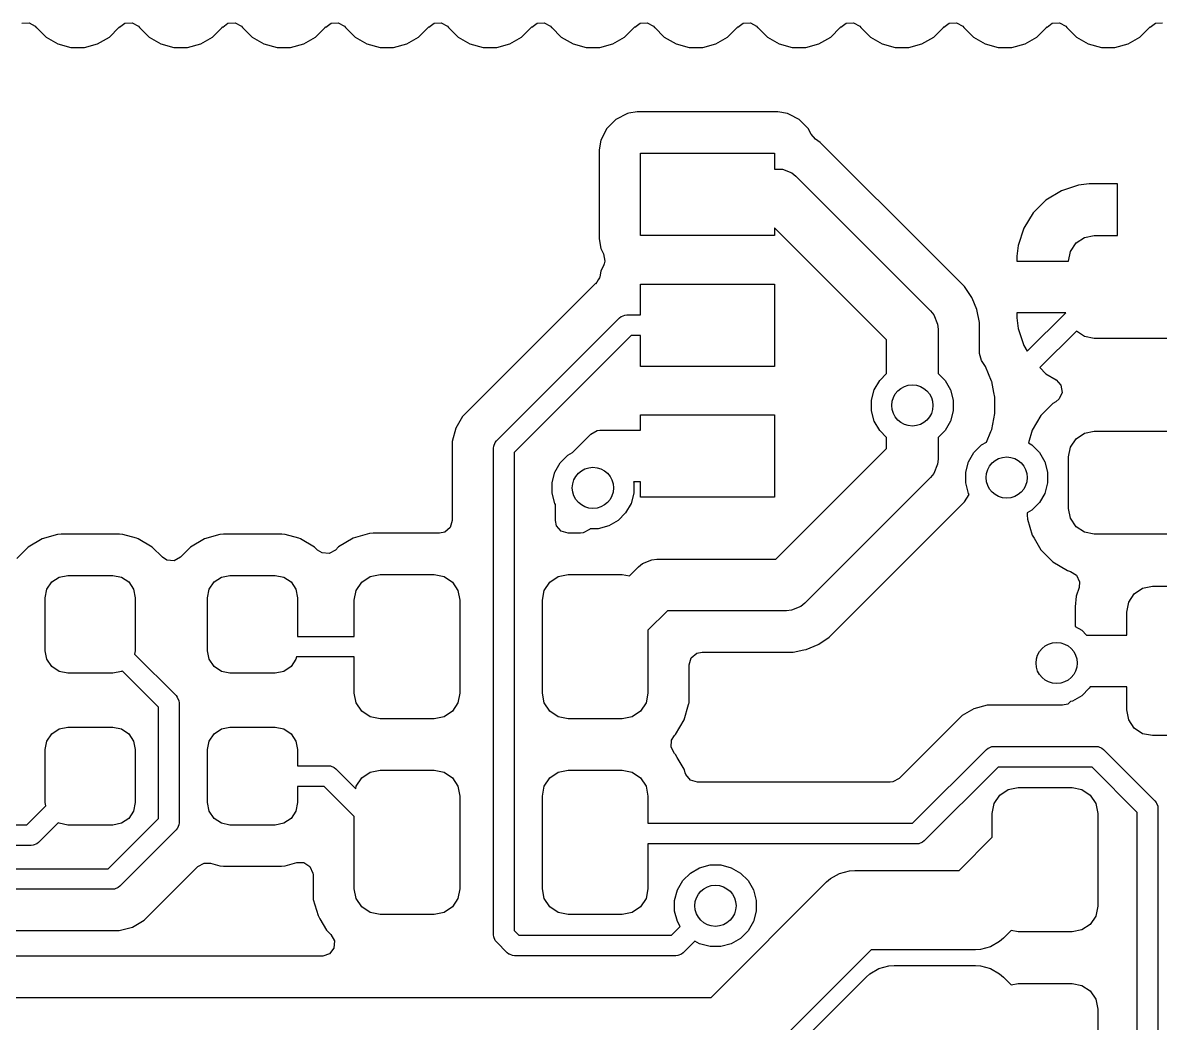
# Model space of a CAD drawing. Extents: x 0.71 to 7.56, y -5.16 to -0.79.
# Drawn here: x 3.4869 to 3.9215, y -1.8129 to -1.4305 of the extents above; entities that cross this region are included whole.
import ezdxf

# ---------------------------------------------------------------- set-up
doc = ezdxf.new("R2010")
doc.units = 0
doc.header["$MEASUREMENT"] = 0
doc.layers.add('BLACK', color=7, linetype='CONTINUOUS')

msp = doc.modelspace()

# ---------------------------------------------------------------- linework, layer by layer
at = {"layer": 'BLACK', "linetype": 'CONTINUOUS'}
for p, q in [((3.48654, -1.43069), (3.48928, -1.43053)), ((3.48928, -1.43053), (3.49168, -1.43188)), ((3.49168, -1.43188), (3.49206, -1.43232)), ((3.49206, -1.43232), (3.49211, -1.43237)), ((3.49211, -1.43237), (3.49211, -1.43237)), ((3.49211, -1.43237), (3.49578, -1.43604)), ((3.51997, -1.43604), (3.52364, -1.43237)), ((3.52364, -1.43237), (3.52369, -1.43232)), ((3.52364, -1.43237), (3.52364, -1.43237)), ((3.52369, -1.43232), (3.52374, -1.43228)), ((3.52374, -1.43228), (3.52387, -1.43215)), ((3.52387, -1.43215), (3.52389, -1.43217)), ((3.52389, -1.43217), (3.52591, -1.43069)), ((3.52591, -1.43069), (3.52865, -1.43053)), ((3.52865, -1.43053), (3.53105, -1.43188)), ((3.53105, -1.43188), (3.53143, -1.43232)), ((3.53143, -1.43232), (3.53148, -1.43237)), ((3.53148, -1.43237), (3.53148, -1.43237)), ((3.53148, -1.43237), (3.53515, -1.43604)), ((3.55934, -1.43604), (3.56301, -1.43237)), ((3.56301, -1.43237), (3.56306, -1.43232)), ((3.56301, -1.43237), (3.56301, -1.43237)), ((3.56306, -1.43232), (3.56311, -1.43228)), ((3.56311, -1.43228), (3.56324, -1.43215)), ((3.56324, -1.43215), (3.56326, -1.43217)), ((3.56326, -1.43217), (3.56528, -1.43069)), ((3.56528, -1.43069), (3.56802, -1.43053)), ((3.56802, -1.43053), (3.57042, -1.43188)), ((3.57042, -1.43188), (3.5708, -1.43232)), ((3.5708, -1.43232), (3.57085, -1.43237)), ((3.57085, -1.43237), (3.57085, -1.43237)), ((3.57085, -1.43237), (3.57452, -1.43604)), ((3.59871, -1.43604), (3.60238, -1.43237)), ((3.60238, -1.43237), (3.60243, -1.43232)), ((3.60238, -1.43237), (3.60238, -1.43237)), ((3.60243, -1.43232), (3.60248, -1.43228)), ((3.60248, -1.43228), (3.60261, -1.43215)), ((3.60261, -1.43215), (3.60263, -1.43217)), ((3.60263, -1.43217), (3.60465, -1.43069)), ((3.60465, -1.43069), (3.60739, -1.43053)), ((3.60739, -1.43053), (3.60979, -1.43188)), ((3.60979, -1.43188), (3.61017, -1.43232)), ((3.61017, -1.43232), (3.61022, -1.43237)), ((3.61022, -1.43237), (3.61022, -1.43237)), ((3.61022, -1.43237), (3.61389, -1.43604)), ((3.63808, -1.43604), (3.64175, -1.43237)), ((3.64175, -1.43237), (3.6418, -1.43232)), ((3.64175, -1.43237), (3.64175, -1.43237)), ((3.6418, -1.43232), (3.64185, -1.43228)), ((3.64185, -1.43228), (3.64198, -1.43215)), ((3.64198, -1.43215), (3.642, -1.43217)), ((3.642, -1.43217), (3.64402, -1.43069)), ((3.64402, -1.43069), (3.64676, -1.43053)), ((3.64676, -1.43053), (3.64916, -1.43188)), ((3.64916, -1.43188), (3.64954, -1.43232)), ((3.64954, -1.43232), (3.64959, -1.43237)), ((3.64959, -1.43237), (3.64959, -1.43237)), ((3.64959, -1.43237), (3.65326, -1.43604)), ((3.67745, -1.43604), (3.68112, -1.43237)), ((3.68112, -1.43237), (3.68117, -1.43232)), ((3.68112, -1.43237), (3.68112, -1.43237)), ((3.68117, -1.43232), (3.68122, -1.43228)), ((3.68122, -1.43228), (3.68135, -1.43215)), ((3.68135, -1.43215), (3.68137, -1.43217)), ((3.68137, -1.43217), (3.68339, -1.43069)), ((3.68339, -1.43069), (3.68613, -1.43053)), ((3.68613, -1.43053), (3.68853, -1.43188)), ((3.68853, -1.43188), (3.68891, -1.43232)), ((3.68891, -1.43232), (3.68896, -1.43237)), ((3.68896, -1.43237), (3.68896, -1.43237)), ((3.68896, -1.43237), (3.69263, -1.43604)), ((3.71682, -1.43604), (3.72049, -1.43237)), ((3.72049, -1.43237), (3.72054, -1.43232)), ((3.72049, -1.43237), (3.72049, -1.43237)), ((3.72054, -1.43232), (3.72059, -1.43228)), ((3.72059, -1.43228), (3.72072, -1.43215)), ((3.72072, -1.43215), (3.72074, -1.43217)), ((3.72074, -1.43217), (3.72276, -1.43069)), ((3.72276, -1.43069), (3.7255, -1.43053)), ((3.7255, -1.43053), (3.7279, -1.43188)), ((3.7279, -1.43188), (3.72828, -1.43232)), ((3.72828, -1.43232), (3.72833, -1.43237)), ((3.72833, -1.43237), (3.72833, -1.43237)), ((3.72833, -1.43237), (3.732, -1.43604)), ((3.75619, -1.43604), (3.75986, -1.43237)), ((3.75986, -1.43237), (3.75991, -1.43232)), ((3.75986, -1.43237), (3.75986, -1.43237)), ((3.75991, -1.43232), (3.75996, -1.43228)), ((3.75996, -1.43228), (3.76009, -1.43215)), ((3.76009, -1.43215), (3.76011, -1.43217)), ((3.76011, -1.43217), (3.76213, -1.43069)), ((3.76213, -1.43069), (3.76487, -1.43053)), ((3.76487, -1.43053), (3.76727, -1.43188)), ((3.76727, -1.43188), (3.76765, -1.43232)), ((3.76765, -1.43232), (3.7677, -1.43237)), ((3.7677, -1.43237), (3.7677, -1.43237)), ((3.7677, -1.43237), (3.77137, -1.43604)), ((3.79556, -1.43604), (3.79923, -1.43237)), ((3.79923, -1.43237), (3.79928, -1.43232)), ((3.79923, -1.43237), (3.79923, -1.43237)), ((3.79928, -1.43232), (3.79933, -1.43228)), ((3.79933, -1.43228), (3.79946, -1.43215)), ((3.79946, -1.43215), (3.79948, -1.43217)), ((3.79948, -1.43217), (3.8015, -1.43069)), ((3.8015, -1.43069), (3.80424, -1.43053)), ((3.80424, -1.43053), (3.80664, -1.43188)), ((3.80664, -1.43188), (3.80702, -1.43232)), ((3.80702, -1.43232), (3.80707, -1.43237)), ((3.80707, -1.43237), (3.80707, -1.43237)), ((3.80707, -1.43237), (3.81074, -1.43604)), ((3.83493, -1.43604), (3.8386, -1.43237)), ((3.8386, -1.43237), (3.83865, -1.43232)), ((3.8386, -1.43237), (3.8386, -1.43237)), ((3.83865, -1.43232), (3.8387, -1.43228)), ((3.8387, -1.43228), (3.83883, -1.43215)), ((3.83883, -1.43215), (3.83885, -1.43217)), ((3.83885, -1.43217), (3.84087, -1.43069)), ((3.84087, -1.43069), (3.84361, -1.43053)), ((3.84361, -1.43053), (3.84601, -1.43188)), ((3.84601, -1.43188), (3.84639, -1.43232)), ((3.84639, -1.43232), (3.84644, -1.43237)), ((3.84644, -1.43237), (3.84644, -1.43237)), ((3.84644, -1.43237), (3.85011, -1.43604)), ((3.8743, -1.43604), (3.87797, -1.43237)), ((3.87797, -1.43237), (3.87802, -1.43232)), ((3.87797, -1.43237), (3.87797, -1.43237)), ((3.87802, -1.43232), (3.87807, -1.43228)), ((3.87807, -1.43228), (3.8782, -1.43215)), ((3.8782, -1.43215), (3.87822, -1.43217)), ((3.87822, -1.43217), (3.88024, -1.43069)), ((3.88024, -1.43069), (3.88298, -1.43053)), ((3.88298, -1.43053), (3.88538, -1.43188)), ((3.88538, -1.43188), (3.88576, -1.43232)), ((3.88576, -1.43232), (3.88581, -1.43237)), ((3.88581, -1.43237), (3.88581, -1.43237)), ((3.88581, -1.43237), (3.88948, -1.43604)), ((3.91367, -1.43604), (3.91734, -1.43237)), ((3.91734, -1.43237), (3.91739, -1.43232)), ((3.91734, -1.43237), (3.91734, -1.43237)), ((3.91739, -1.43232), (3.91744, -1.43228)), ((3.91744, -1.43228), (3.91757, -1.43215)), ((3.91757, -1.43215), (3.91759, -1.43217)), ((3.91759, -1.43217), (3.91961, -1.43069)), ((3.91961, -1.43069), (3.92235, -1.43053)), ((3.49578, -1.43604), (3.50027, -1.43864)), ((3.51548, -1.43864), (3.51997, -1.43604)), ((3.53515, -1.43604), (3.53964, -1.43864)), ((3.55485, -1.43864), (3.55934, -1.43604)), ((3.57452, -1.43604), (3.57901, -1.43864)), ((3.59422, -1.43864), (3.59871, -1.43604)), ((3.61389, -1.43604), (3.61838, -1.43864)), ((3.63359, -1.43864), (3.63808, -1.43604)), ((3.65326, -1.43604), (3.65775, -1.43864)), ((3.67296, -1.43864), (3.67745, -1.43604)), ((3.69263, -1.43604), (3.69712, -1.43864)), ((3.71233, -1.43864), (3.71682, -1.43604)), ((3.732, -1.43604), (3.73649, -1.43864)), ((3.7517, -1.43864), (3.75619, -1.43604)), ((3.77137, -1.43604), (3.77586, -1.43864)), ((3.79107, -1.43864), (3.79556, -1.43604)), ((3.81074, -1.43604), (3.81523, -1.43864)), ((3.83044, -1.43864), (3.83493, -1.43604)), ((3.85011, -1.43604), (3.8546, -1.43864)), ((3.86981, -1.43864), (3.8743, -1.43604)), ((3.88948, -1.43604), (3.89397, -1.43864)), ((3.90918, -1.43864), (3.91367, -1.43604)), ((3.50027, -1.43864), (3.50528, -1.43998)), ((3.50528, -1.43998), (3.50528, -1.43998)), ((3.50528, -1.43998), (3.51047, -1.43998)), ((3.51047, -1.43998), (3.51548, -1.43864)), ((3.51047, -1.43998), (3.51047, -1.43998)), ((3.53964, -1.43864), (3.54465, -1.43998)), ((3.54465, -1.43998), (3.54465, -1.43998)), ((3.54465, -1.43998), (3.54984, -1.43998)), ((3.54984, -1.43998), (3.55485, -1.43864)), ((3.54984, -1.43998), (3.54984, -1.43998)), ((3.57901, -1.43864), (3.58402, -1.43998)), ((3.58402, -1.43998), (3.58402, -1.43998)), ((3.58402, -1.43998), (3.58921, -1.43998)), ((3.58921, -1.43998), (3.59422, -1.43864)), ((3.58921, -1.43998), (3.58921, -1.43998)), ((3.61838, -1.43864), (3.62339, -1.43998)), ((3.62339, -1.43998), (3.62339, -1.43998)), ((3.62339, -1.43998), (3.62858, -1.43998)), ((3.62858, -1.43998), (3.63359, -1.43864)), ((3.62858, -1.43998), (3.62858, -1.43998)), ((3.65775, -1.43864), (3.66276, -1.43998)), ((3.66276, -1.43998), (3.66276, -1.43998)), ((3.66276, -1.43998), (3.66795, -1.43998)), ((3.66795, -1.43998), (3.67296, -1.43864)), ((3.66795, -1.43998), (3.66795, -1.43998)), ((3.69712, -1.43864), (3.70213, -1.43998)), ((3.70213, -1.43998), (3.70213, -1.43998)), ((3.70213, -1.43998), (3.70732, -1.43998)), ((3.70732, -1.43998), (3.71233, -1.43864)), ((3.70732, -1.43998), (3.70732, -1.43998)), ((3.73649, -1.43864), (3.7415, -1.43998)), ((3.7415, -1.43998), (3.7415, -1.43998)), ((3.7415, -1.43998), (3.74669, -1.43998)), ((3.74669, -1.43998), (3.7517, -1.43864)), ((3.74669, -1.43998), (3.74669, -1.43998)), ((3.77586, -1.43864), (3.78087, -1.43998)), ((3.78087, -1.43998), (3.78087, -1.43998)), ((3.78087, -1.43998), (3.78606, -1.43998)), ((3.78606, -1.43998), (3.79107, -1.43864)), ((3.78606, -1.43998), (3.78606, -1.43998)), ((3.81523, -1.43864), (3.82024, -1.43998)), ((3.82024, -1.43998), (3.82024, -1.43998)), ((3.82024, -1.43998), (3.82543, -1.43998)), ((3.82543, -1.43998), (3.83044, -1.43864)), ((3.82543, -1.43998), (3.82543, -1.43998)), ((3.8546, -1.43864), (3.85961, -1.43998)), ((3.85961, -1.43998), (3.85961, -1.43998)), ((3.85961, -1.43998), (3.8648, -1.43998)), ((3.8648, -1.43998), (3.86981, -1.43864)), ((3.8648, -1.43998), (3.8648, -1.43998)), ((3.89397, -1.43864), (3.89898, -1.43998)), ((3.89898, -1.43998), (3.89898, -1.43998)), ((3.89898, -1.43998), (3.90417, -1.43998)), ((3.90417, -1.43998), (3.90918, -1.43864)), ((3.90417, -1.43998), (3.90417, -1.43998)), ((3.72166, -1.4646), (3.71847, -1.46511)), ((3.77532, -1.4646), (3.72166, -1.4646)), ((3.77901, -1.46519), (3.77532, -1.4646)), ((3.71351, -1.46745), (3.70998, -1.47099)), ((3.71796, -1.46519), (3.71351, -1.46745)), ((3.71351, -1.46745), (3.71351, -1.46745)), ((3.71351, -1.46745), (3.71351, -1.46745)), ((3.71847, -1.46511), (3.71796, -1.46519)), ((3.77984, -1.46561), (3.77901, -1.46519)), ((3.78346, -1.46745), (3.77984, -1.46561)), ((3.78699, -1.47099), (3.78346, -1.46745)), ((3.70998, -1.47099), (3.70771, -1.47544)), ((3.70998, -1.47099), (3.70998, -1.47099)), ((3.78809, -1.47314), (3.78699, -1.47099)), ((3.78973, -1.47499), (3.78809, -1.47314)), ((3.70771, -1.47544), (3.70713, -1.47913)), ((3.79159, -1.47623), (3.78973, -1.47499)), ((3.83505, -1.51969), (3.79159, -1.47623)), ((3.79159, -1.47623), (3.79159, -1.47623)), ((3.70713, -1.47913), (3.70713, -1.51311)), ((3.7229, -1.51187), (3.7229, -1.48037)), ((3.7229, -1.48037), (3.77408, -1.48037)), ((3.77408, -1.48037), (3.77408, -1.48646)), ((3.77408, -1.48646), (3.77718, -1.48646)), ((3.77718, -1.48646), (3.78073, -1.48793)), ((3.78073, -1.48793), (3.78222, -1.48916)), ((3.78222, -1.48916), (3.83373, -1.54067)), ((3.8837, -1.49471), (3.87782, -1.49833)), ((3.89025, -1.49254), (3.8837, -1.49471)), ((3.8837, -1.49471), (3.8837, -1.49471)), ((3.89429, -1.49213), (3.89025, -1.49254)), ((3.90512, -1.49213), (3.89429, -1.49213)), ((3.89429, -1.49213), (3.89429, -1.49213)), ((3.90512, -1.51181), (3.90512, -1.49213)), ((3.87782, -1.49833), (3.87294, -1.50321)), ((3.87294, -1.50321), (3.86932, -1.50909)), ((3.77408, -1.51187), (3.7229, -1.51187)), ((3.81693, -1.55171), (3.77408, -1.50886)), ((3.77408, -1.50886), (3.77408, -1.51187)), ((3.86932, -1.50909), (3.86715, -1.51564)), ((3.86932, -1.50909), (3.86932, -1.50909)), ((3.89249, -1.51256), (3.89626, -1.51181)), ((3.89626, -1.51181), (3.90512, -1.51181)), ((3.70713, -1.51311), (3.70771, -1.5168)), ((3.86715, -1.51564), (3.86673, -1.51969)), ((3.86715, -1.51564), (3.86715, -1.51564)), ((3.88717, -1.51789), (3.8893, -1.51469)), ((3.8893, -1.51469), (3.89249, -1.51256)), ((3.70771, -1.5168), (3.70879, -1.5189)), ((3.70879, -1.5189), (3.70929, -1.52161)), ((3.84666, -1.5313), (3.83505, -1.51969)), ((3.86673, -1.51969), (3.86673, -1.52165)), ((3.88642, -1.52165), (3.88717, -1.51789)), ((3.70771, -1.52544), (3.70737, -1.52764)), ((3.70894, -1.52303), (3.70771, -1.52544)), ((3.70906, -1.5227), (3.70894, -1.52303)), ((3.70929, -1.52161), (3.70906, -1.5227)), ((3.86673, -1.52165), (3.88642, -1.52165)), ((3.70625, -1.52971), (3.70566, -1.53026)), ((3.70667, -1.52883), (3.70625, -1.52971)), ((3.70723, -1.52804), (3.70667, -1.52883)), ((3.70737, -1.52764), (3.70723, -1.52804)), ((3.70556, -1.53035), (3.65489, -1.58102)), ((3.70558, -1.53034), (3.70556, -1.53035)), ((3.70562, -1.5303), (3.70558, -1.53034)), ((3.70564, -1.53029), (3.70562, -1.5303)), ((3.70566, -1.53026), (3.70564, -1.53029)), ((3.7229, -1.54218), (3.7229, -1.53037)), ((3.7229, -1.53037), (3.77408, -1.53037)), ((3.77408, -1.53037), (3.77408, -1.56187)), ((3.84924, -1.53516), (3.84666, -1.5313)), ((3.84666, -1.5313), (3.84666, -1.5313)), ((3.84947, -1.5355), (3.84924, -1.53516)), ((3.84924, -1.53516), (3.84924, -1.53516)), ((3.8496, -1.53583), (3.84947, -1.5355)), ((3.8514, -1.54016), (3.8496, -1.53583)), ((3.71547, -1.54284), (3.71569, -1.54276)), ((3.71569, -1.54276), (3.71689, -1.54226)), ((3.71689, -1.54226), (3.71766, -1.54218)), ((3.71766, -1.54218), (3.7229, -1.54218)), ((3.83373, -1.54067), (3.83496, -1.54216)), ((3.83496, -1.54216), (3.83496, -1.54216)), ((3.83496, -1.54216), (3.83643, -1.54571)), ((3.85238, -1.54511), (3.8514, -1.54016)), ((3.8514, -1.54016), (3.8514, -1.54016)), ((3.8514, -1.54016), (3.8514, -1.54016)), ((3.86673, -1.54134), (3.86673, -1.54331)), ((3.88536, -1.54134), (3.86673, -1.54134)), ((3.87064, -1.55605), (3.88536, -1.54134)), ((3.66788, -1.59033), (3.71488, -1.54333)), ((3.71488, -1.54333), (3.71547, -1.54284)), ((3.83643, -1.54571), (3.83661, -1.54763)), ((3.85238, -1.55689), (3.85238, -1.54511)), ((3.86673, -1.54331), (3.86715, -1.54735)), ((3.71929, -1.55006), (3.6746, -1.59475)), ((3.7229, -1.55006), (3.71929, -1.55006)), ((3.7229, -1.56187), (3.7229, -1.55006)), ((3.83661, -1.54763), (3.83661, -1.56453)), ((3.86715, -1.54735), (3.86932, -1.5539)), ((3.88944, -1.54839), (3.8755, -1.56233)), ((3.89249, -1.55043), (3.88944, -1.54839)), ((3.89626, -1.55118), (3.89249, -1.55043)), ((3.93366, -1.55118), (3.89626, -1.55118)), ((3.81693, -1.56453), (3.81693, -1.55171)), ((3.86932, -1.5539), (3.86932, -1.5539)), ((3.86932, -1.5539), (3.87064, -1.55605)), ((3.85238, -1.55698), (3.85238, -1.55689)), ((3.8532, -1.5596), (3.85238, -1.55698)), ((3.8547, -1.56184), (3.8532, -1.5596)), ((3.77408, -1.56187), (3.7229, -1.56187)), ((3.81428, -1.56718), (3.81693, -1.56453)), ((3.83661, -1.56453), (3.83927, -1.56718)), ((3.85704, -1.5675), (3.8547, -1.56184)), ((3.8547, -1.56184), (3.8547, -1.56184)), ((3.8547, -1.56184), (3.8547, -1.56184)), ((3.8755, -1.56233), (3.87782, -1.56466)), ((3.81222, -1.57075), (3.81428, -1.56718)), ((3.83927, -1.56718), (3.84132, -1.57075)), ((3.85708, -1.56758), (3.85704, -1.5675)), ((3.85791, -1.57179), (3.85708, -1.56758)), ((3.87782, -1.56466), (3.88166, -1.56703)), ((3.88166, -1.56703), (3.8835, -1.56907)), ((3.81116, -1.57472), (3.81222, -1.57075)), ((3.84132, -1.57075), (3.84238, -1.57472)), ((3.85829, -1.57367), (3.85791, -1.57179)), ((3.88394, -1.57179), (3.88285, -1.57431)), ((3.8835, -1.56907), (3.88394, -1.57179)), ((3.81116, -1.57883), (3.81116, -1.57472)), ((3.84238, -1.57472), (3.84238, -1.57883)), ((3.85829, -1.57988), (3.85829, -1.57367)), ((3.85829, -1.57367), (3.85829, -1.57367)), ((3.85829, -1.57367), (3.85829, -1.57367)), ((3.88044, -1.57606), (3.87586, -1.58064)), ((3.88158, -1.57538), (3.88044, -1.57606)), ((3.88044, -1.57606), (3.88044, -1.57606)), ((3.88285, -1.57431), (3.88158, -1.57538)), ((3.65489, -1.58102), (3.6523, -1.58551)), ((3.65489, -1.58102), (3.65489, -1.58102)), ((3.7229, -1.58628), (3.7229, -1.58037)), ((3.7229, -1.58037), (3.77408, -1.58037)), ((3.77408, -1.58037), (3.77408, -1.61187)), ((3.81222, -1.5828), (3.81116, -1.57883)), ((3.84238, -1.57883), (3.84132, -1.5828)), ((3.85708, -1.58596), (3.85829, -1.57988)), ((3.87586, -1.58064), (3.87257, -1.5862)), ((3.87586, -1.58064), (3.87586, -1.58064)), ((3.6523, -1.58551), (3.65096, -1.59052)), ((3.70635, -1.58639), (3.70739, -1.58628)), ((3.70739, -1.58628), (3.7229, -1.58628)), ((3.81428, -1.58636), (3.81222, -1.5828)), ((3.84132, -1.5828), (3.83927, -1.58636)), ((3.85679, -1.58667), (3.85708, -1.58596)), ((3.87257, -1.5862), (3.87114, -1.59112)), ((3.87257, -1.5862), (3.87257, -1.5862)), ((3.65096, -1.59052), (3.65096, -1.62074)), ((3.66739, -1.59093), (3.66788, -1.59033)), ((3.69688, -1.59477), (3.70394, -1.58771)), ((3.70394, -1.58771), (3.70635, -1.58639)), ((3.81693, -1.58901), (3.81428, -1.58636)), ((3.81693, -1.59321), (3.81693, -1.58901)), ((3.83927, -1.58636), (3.83661, -1.58901)), ((3.83661, -1.58901), (3.83661, -1.59729)), ((3.85509, -1.59075), (3.85679, -1.58667)), ((3.88717, -1.59269), (3.8893, -1.5895)), ((3.8893, -1.5895), (3.89249, -1.58736)), ((3.89249, -1.58736), (3.89626, -1.58661)), ((3.89626, -1.58661), (3.93366, -1.58661)), ((3.66672, -1.59312), (3.6668, -1.59235)), ((3.66672, -1.77901), (3.66672, -1.59312)), ((3.6668, -1.59235), (3.66739, -1.59093)), ((3.6746, -1.59475), (3.6746, -1.77738)), ((3.69514, -1.59577), (3.69688, -1.59477)), ((3.77458, -1.63556), (3.81693, -1.59321)), ((3.84825, -1.5983), (3.8503, -1.59474)), ((3.8503, -1.59474), (3.85321, -1.59184)), ((3.85321, -1.59184), (3.85509, -1.59075)), ((3.87114, -1.59112), (3.87238, -1.59184)), ((3.87238, -1.59184), (3.87529, -1.59474)), ((3.87529, -1.59474), (3.87734, -1.5983)), ((3.88642, -1.59646), (3.88717, -1.59269)), ((3.69018, -1.60224), (3.69223, -1.59868)), ((3.69223, -1.59868), (3.69514, -1.59577)), ((3.83643, -1.59921), (3.83496, -1.60276)), ((3.83661, -1.59729), (3.83643, -1.59921)), ((3.84718, -1.60228), (3.84825, -1.5983)), ((3.87734, -1.5983), (3.87841, -1.60228)), ((3.88642, -1.61614), (3.88642, -1.59646)), ((3.68911, -1.60621), (3.69018, -1.60224)), ((3.83496, -1.60276), (3.83373, -1.60425)), ((3.83496, -1.60276), (3.83496, -1.60276)), ((3.84718, -1.60639), (3.84718, -1.60228)), ((3.87841, -1.60228), (3.87841, -1.60639)), ((3.68911, -1.61032), (3.68911, -1.60621)), ((3.7229, -1.60596), (3.72027, -1.60596)), ((3.72027, -1.60596), (3.72034, -1.60621)), ((3.72034, -1.60621), (3.72034, -1.61032)), ((3.7229, -1.61187), (3.7229, -1.60596)), ((3.83373, -1.60425), (3.78562, -1.65236)), ((3.84825, -1.61036), (3.84718, -1.60639)), ((3.87841, -1.60639), (3.87734, -1.61036)), ((3.69018, -1.61429), (3.68911, -1.61032)), ((3.72034, -1.61032), (3.71927, -1.61429)), ((3.77408, -1.61187), (3.7229, -1.61187)), ((3.84666, -1.61362), (3.84852, -1.61084)), ((3.84852, -1.61084), (3.84825, -1.61036)), ((3.87734, -1.61036), (3.87529, -1.61392)), ((3.69037, -1.61463), (3.69018, -1.61429)), ((3.69037, -1.62074), (3.69037, -1.61463)), ((3.71927, -1.61429), (3.71722, -1.61785)), ((3.79499, -1.66529), (3.84666, -1.61362)), ((3.87529, -1.61392), (3.87238, -1.61682)), ((3.88717, -1.61991), (3.88642, -1.61614)), ((3.65096, -1.62074), (3.65018, -1.62338)), ((3.69081, -1.62277), (3.69037, -1.62074)), ((3.71431, -1.62076), (3.71075, -1.62282)), ((3.71722, -1.61785), (3.71431, -1.62076)), ((3.87238, -1.61682), (3.87065, -1.61782)), ((3.87065, -1.61782), (3.87065, -1.61873)), ((3.87065, -1.61873), (3.87076, -1.62018)), ((3.87076, -1.62018), (3.87076, -1.62018)), ((3.87076, -1.62018), (3.87257, -1.62639)), ((3.8893, -1.6231), (3.88717, -1.61991)), ((3.6481, -1.62518), (3.64607, -1.62563)), ((3.65018, -1.62338), (3.6481, -1.62518)), ((3.69261, -1.62485), (3.69081, -1.62277)), ((3.69525, -1.62563), (3.69261, -1.62485)), ((3.70344, -1.6242), (3.70103, -1.62551)), ((3.70361, -1.62388), (3.70344, -1.6242)), ((3.70678, -1.62388), (3.70361, -1.62388)), ((3.71075, -1.62282), (3.70678, -1.62388)), ((3.89249, -1.62524), (3.8893, -1.6231)), ((3.89626, -1.62598), (3.89249, -1.62524)), ((3.49429, -1.62776), (3.48898, -1.6309)), ((3.5002, -1.62604), (3.49429, -1.62776)), ((3.50158, -1.62593), (3.5002, -1.62604)), ((3.5002, -1.62604), (3.5002, -1.62604)), ((3.52373, -1.62593), (3.50158, -1.62593)), ((3.50158, -1.62593), (3.50158, -1.62593)), ((3.52387, -1.62594), (3.52373, -1.62593)), ((3.52373, -1.62593), (3.52373, -1.62593)), ((3.52511, -1.62604), (3.52387, -1.62594)), ((3.53031, -1.62755), (3.52511, -1.62604)), ((3.52511, -1.62604), (3.52511, -1.62604)), ((3.52511, -1.62604), (3.52511, -1.62604)), ((3.53103, -1.62776), (3.53031, -1.62755)), ((3.53633, -1.6309), (3.53103, -1.62776)), ((3.55629, -1.62776), (3.55099, -1.6309)), ((3.56221, -1.62604), (3.55629, -1.62776)), ((3.56359, -1.62593), (3.56221, -1.62604)), ((3.56221, -1.62604), (3.56221, -1.62604)), ((3.58574, -1.62593), (3.56359, -1.62593)), ((3.56359, -1.62593), (3.56359, -1.62593)), ((3.58588, -1.62594), (3.58574, -1.62593)), ((3.58574, -1.62593), (3.58574, -1.62593)), ((3.58712, -1.62604), (3.58588, -1.62594)), ((3.59232, -1.62755), (3.58712, -1.62604)), ((3.58712, -1.62604), (3.58712, -1.62604)), ((3.58712, -1.62604), (3.58712, -1.62604)), ((3.59304, -1.62776), (3.59232, -1.62755)), ((3.59834, -1.6309), (3.59304, -1.62776)), ((3.61313, -1.62755), (3.60756, -1.63084)), ((3.61935, -1.62574), (3.61313, -1.62755)), ((3.61313, -1.62755), (3.61313, -1.62755)), ((3.6208, -1.62563), (3.61935, -1.62574)), ((3.61935, -1.62574), (3.61935, -1.62574)), ((3.64607, -1.62563), (3.6208, -1.62563)), ((3.69999, -1.62563), (3.69525, -1.62563)), ((3.70103, -1.62551), (3.69999, -1.62563)), ((3.87257, -1.62639), (3.87257, -1.62639)), ((3.87257, -1.62639), (3.87257, -1.62639)), ((3.87257, -1.62639), (3.87325, -1.62755)), ((3.87325, -1.62755), (3.87586, -1.63196)), ((3.93366, -1.62598), (3.89626, -1.62598)), ((3.48898, -1.6309), (3.48463, -1.63525)), ((3.48898, -1.6309), (3.48898, -1.6309)), ((3.54021, -1.63477), (3.53633, -1.6309)), ((3.53633, -1.6309), (3.53633, -1.6309)), ((3.55099, -1.6309), (3.54711, -1.63477)), ((3.55099, -1.6309), (3.55099, -1.6309)), ((3.59947, -1.63203), (3.59834, -1.6309)), ((3.59834, -1.6309), (3.59834, -1.6309)), ((3.60122, -1.63315), (3.59947, -1.63203)), ((3.60396, -1.63335), (3.60122, -1.63315)), ((3.60638, -1.63203), (3.60396, -1.63335)), ((3.60756, -1.63084), (3.60638, -1.63203)), ((3.60756, -1.63084), (3.60756, -1.63084)), ((3.87586, -1.63196), (3.87586, -1.63196)), ((3.87586, -1.63196), (3.88044, -1.63654)), ((3.54196, -1.6359), (3.54021, -1.63477)), ((3.5447, -1.63609), (3.54196, -1.6359)), ((3.54711, -1.63477), (3.5447, -1.63609)), ((3.71866, -1.64194), (3.72216, -1.63844)), ((3.72216, -1.63844), (3.72365, -1.63722)), ((3.72365, -1.63722), (3.7272, -1.63575)), ((3.7272, -1.63575), (3.72912, -1.63556)), ((3.7272, -1.63575), (3.7272, -1.63575)), ((3.72912, -1.63556), (3.77458, -1.63556)), ((3.88044, -1.63654), (3.88044, -1.63654)), ((3.88044, -1.63654), (3.88044, -1.63654)), ((3.88044, -1.63654), (3.88601, -1.63983)), ((3.49796, -1.64422), (3.50075, -1.64236)), ((3.50075, -1.64236), (3.50405, -1.6417)), ((3.50405, -1.6417), (3.52127, -1.6417)), ((3.52127, -1.6417), (3.52457, -1.64236)), ((3.52457, -1.64236), (3.52736, -1.64422)), ((3.55996, -1.64422), (3.56276, -1.64236)), ((3.56276, -1.64236), (3.56605, -1.6417)), ((3.56605, -1.6417), (3.58328, -1.6417)), ((3.58328, -1.6417), (3.58657, -1.64236)), ((3.58657, -1.64236), (3.58937, -1.64422)), ((3.61643, -1.64428), (3.61962, -1.64214)), ((3.61962, -1.64214), (3.62339, -1.64139)), ((3.62339, -1.64139), (3.64406, -1.64139)), ((3.64406, -1.64139), (3.64782, -1.64214)), ((3.64782, -1.64214), (3.65101, -1.64428)), ((3.68828, -1.64428), (3.69147, -1.64214)), ((3.69147, -1.64214), (3.69524, -1.64139)), ((3.69524, -1.64139), (3.71591, -1.64139)), ((3.71591, -1.64139), (3.71866, -1.64194)), ((3.88601, -1.63983), (3.88601, -1.63983)), ((3.88601, -1.63983), (3.88601, -1.63983)), ((3.88601, -1.63983), (3.88721, -1.64018)), ((3.88721, -1.64018), (3.88953, -1.64166)), ((3.88953, -1.64166), (3.89068, -1.64416)), ((3.49543, -1.65031), (3.49609, -1.64702)), ((3.49609, -1.64702), (3.49796, -1.64422)), ((3.52736, -1.64422), (3.52923, -1.64702)), ((3.52923, -1.64702), (3.52988, -1.65031)), ((3.55744, -1.65031), (3.5581, -1.64702)), ((3.5581, -1.64702), (3.55996, -1.64422)), ((3.58937, -1.64422), (3.59123, -1.64702)), ((3.59123, -1.64702), (3.59189, -1.65031)), ((3.61429, -1.64747), (3.61643, -1.64428)), ((3.65101, -1.64428), (3.65315, -1.64747)), ((3.68614, -1.64747), (3.68828, -1.64428)), ((3.89048, -1.6464), (3.88939, -1.6497)), ((3.89068, -1.64416), (3.89048, -1.6464)), ((3.91154, -1.64875), (3.91474, -1.64662)), ((3.91474, -1.64662), (3.9185, -1.64587)), ((3.9185, -1.64587), (3.93819, -1.64587)), ((3.49543, -1.67049), (3.49543, -1.65031)), ((3.52988, -1.65031), (3.52988, -1.67049)), ((3.55744, -1.67049), (3.55744, -1.65031)), ((3.59189, -1.65031), (3.59189, -1.66502)), ((3.61354, -1.65124), (3.61429, -1.64747)), ((3.61354, -1.66502), (3.61354, -1.65124)), ((3.65315, -1.64747), (3.6539, -1.65124)), ((3.6539, -1.65124), (3.6539, -1.68667)), ((3.68539, -1.65124), (3.68614, -1.64747)), ((3.68539, -1.68667), (3.68539, -1.65124)), ((3.88939, -1.6497), (3.88898, -1.65374)), ((3.88939, -1.6497), (3.88939, -1.6497)), ((3.90941, -1.65194), (3.91154, -1.64875)), ((3.7332, -1.65524), (3.72575, -1.6627)), ((3.77866, -1.65524), (3.7332, -1.65524)), ((3.78058, -1.65505), (3.77866, -1.65524)), ((3.78413, -1.65359), (3.78058, -1.65505)), ((3.78562, -1.65236), (3.78413, -1.65359)), ((3.78413, -1.65359), (3.78413, -1.65359)), ((3.88898, -1.65374), (3.88898, -1.66126)), ((3.90866, -1.65571), (3.90941, -1.65194)), ((3.90866, -1.66457), (3.90866, -1.65571)), ((3.72575, -1.6627), (3.72575, -1.68667)), ((3.88898, -1.66126), (3.89148, -1.6627)), ((3.89148, -1.6627), (3.89334, -1.66457)), ((3.59189, -1.66502), (3.61354, -1.66502)), ((3.78613, -1.67003), (3.79079, -1.6681)), ((3.79079, -1.6681), (3.79098, -1.66797)), ((3.79098, -1.66797), (3.79499, -1.66529)), ((3.89334, -1.66457), (3.90866, -1.66457)), ((3.49609, -1.67379), (3.49543, -1.67049)), ((3.52988, -1.67049), (3.52962, -1.6718)), ((3.52962, -1.6718), (3.54545, -1.68762)), ((3.5581, -1.67379), (3.55744, -1.67049)), ((3.59141, -1.67289), (3.59123, -1.67379)), ((3.61354, -1.67289), (3.59141, -1.67289)), ((3.61354, -1.68667), (3.61354, -1.67289)), ((3.74229, -1.67325), (3.74437, -1.67145)), ((3.74437, -1.67145), (3.7464, -1.67101)), ((3.7464, -1.67101), (3.78118, -1.67101)), ((3.78118, -1.67101), (3.78534, -1.67018)), ((3.78534, -1.67018), (3.78613, -1.67003)), ((3.49796, -1.67658), (3.49609, -1.67379)), ((3.50075, -1.67845), (3.49796, -1.67658)), ((3.55996, -1.67658), (3.5581, -1.67379)), ((3.56276, -1.67845), (3.55996, -1.67658)), ((3.58937, -1.67658), (3.58657, -1.67845)), ((3.59123, -1.67379), (3.58937, -1.67658)), ((3.74152, -1.67589), (3.74229, -1.67325)), ((3.74152, -1.68926), (3.74152, -1.67589)), ((3.50405, -1.6791), (3.50075, -1.67845)), ((3.52127, -1.6791), (3.50405, -1.6791)), ((3.52457, -1.67845), (3.52127, -1.6791)), ((3.52491, -1.67822), (3.52457, -1.67845)), ((3.53872, -1.69204), (3.52491, -1.67822)), ((3.56605, -1.6791), (3.56276, -1.67845)), ((3.58328, -1.6791), (3.56605, -1.6791)), ((3.58657, -1.67845), (3.58328, -1.6791)), ((3.89438, -1.68478), (3.89148, -1.68769)), ((3.89469, -1.68425), (3.89438, -1.68478)), ((3.90866, -1.68425), (3.89469, -1.68425)), ((3.90866, -1.69311), (3.90866, -1.68425)), ((3.54545, -1.68762), (3.54593, -1.68822)), ((3.54593, -1.68822), (3.54652, -1.68964)), ((3.54652, -1.68964), (3.5466, -1.69041)), ((3.5466, -1.69041), (3.5466, -1.73622)), ((3.61429, -1.69044), (3.61354, -1.68667)), ((3.61643, -1.69363), (3.61429, -1.69044)), ((3.65315, -1.69044), (3.65101, -1.69363)), ((3.6539, -1.68667), (3.65315, -1.69044)), ((3.68614, -1.69044), (3.68539, -1.68667)), ((3.68828, -1.69363), (3.68614, -1.69044)), ((3.725, -1.69044), (3.72287, -1.69363)), ((3.72575, -1.68667), (3.725, -1.69044)), ((3.7414, -1.69071), (3.74143, -1.69036)), ((3.74143, -1.69036), (3.74152, -1.68926)), ((3.88721, -1.68994), (3.88612, -1.69088)), ((3.88792, -1.68975), (3.88721, -1.68994)), ((3.89148, -1.68769), (3.88792, -1.68975)), ((3.53872, -1.73459), (3.53872, -1.69204)), ((3.61962, -1.69576), (3.61643, -1.69363)), ((3.65101, -1.69363), (3.64782, -1.69576)), ((3.69147, -1.69576), (3.68828, -1.69363)), ((3.72287, -1.69363), (3.71967, -1.69576)), ((3.7396, -1.69692), (3.74129, -1.69111)), ((3.74129, -1.69111), (3.7414, -1.69071)), ((3.7414, -1.69071), (3.7414, -1.69071)), ((3.85028, -1.69266), (3.84579, -1.69526)), ((3.85529, -1.69132), (3.85028, -1.69266)), ((3.88409, -1.69132), (3.85529, -1.69132)), ((3.88612, -1.69088), (3.88409, -1.69132)), ((3.90941, -1.69688), (3.90866, -1.69311)), ((3.62339, -1.69651), (3.61962, -1.69576)), ((3.64406, -1.69651), (3.62339, -1.69651)), ((3.64782, -1.69576), (3.64406, -1.69651)), ((3.69524, -1.69651), (3.69147, -1.69576)), ((3.71591, -1.69651), (3.69524, -1.69651)), ((3.71967, -1.69576), (3.71591, -1.69651)), ((3.7363, -1.70249), (3.7396, -1.69692)), ((3.84578, -1.69526), (3.82177, -1.71927)), ((3.84579, -1.69526), (3.84578, -1.69526)), ((3.91154, -1.70007), (3.90941, -1.69688)), ((3.49609, -1.70502), (3.49796, -1.70222)), ((3.49796, -1.70222), (3.50075, -1.70036)), ((3.50075, -1.70036), (3.50405, -1.6997)), ((3.50405, -1.6997), (3.52127, -1.6997)), ((3.52127, -1.6997), (3.52457, -1.70036)), ((3.52457, -1.70036), (3.52736, -1.70222)), ((3.52736, -1.70222), (3.52923, -1.70502)), ((3.5581, -1.70502), (3.55996, -1.70222)), ((3.55996, -1.70222), (3.56276, -1.70036)), ((3.56276, -1.70036), (3.56605, -1.6997)), ((3.56605, -1.6997), (3.58328, -1.6997)), ((3.58328, -1.6997), (3.58657, -1.70036)), ((3.58657, -1.70036), (3.58937, -1.70222)), ((3.58937, -1.70222), (3.59123, -1.70502)), ((3.73477, -1.70465), (3.73589, -1.7029)), ((3.73589, -1.7029), (3.7363, -1.70249)), ((3.7363, -1.70249), (3.7363, -1.70249)), ((3.91474, -1.7022), (3.91154, -1.70007)), ((3.9185, -1.70295), (3.91474, -1.7022)), ((3.93819, -1.70295), (3.9185, -1.70295)), ((3.49543, -1.70831), (3.49609, -1.70502)), ((3.52923, -1.70502), (3.52988, -1.70831)), ((3.55744, -1.70831), (3.5581, -1.70502)), ((3.59123, -1.70502), (3.59189, -1.70831)), ((3.73457, -1.70739), (3.73477, -1.70465)), ((3.73589, -1.70981), (3.73457, -1.70739)), ((3.8551, -1.70824), (3.8557, -1.70775)), ((3.8557, -1.70775), (3.85611, -1.70758)), ((3.85611, -1.70758), (3.85712, -1.70716)), ((3.85712, -1.70716), (3.85788, -1.70709)), ((3.85788, -1.70709), (3.89704, -1.70709)), ((3.89704, -1.70709), (3.89781, -1.70716)), ((3.89781, -1.70716), (3.89922, -1.70775)), ((3.89922, -1.70775), (3.89982, -1.70824)), ((3.49543, -1.72849), (3.49543, -1.70831)), ((3.52988, -1.70831), (3.52988, -1.72849)), ((3.55744, -1.72849), (3.55744, -1.70831)), ((3.59189, -1.70831), (3.59189, -1.71446)), ((3.7363, -1.71022), (3.73589, -1.70981)), ((3.73691, -1.71125), (3.7363, -1.71022)), ((3.7363, -1.71022), (3.7363, -1.71022)), ((3.7363, -1.71022), (3.7363, -1.71022)), ((3.73886, -1.71455), (3.73691, -1.71125)), ((3.82688, -1.73646), (3.8551, -1.70824)), ((3.89982, -1.70824), (3.91945, -1.72786)), ((3.59189, -1.71446), (3.60366, -1.71446)), ((3.60366, -1.71446), (3.60443, -1.71454)), ((3.60443, -1.71454), (3.60585, -1.71513)), ((3.60585, -1.71513), (3.60645, -1.71562)), ((3.60645, -1.71562), (3.61409, -1.72327)), ((3.61962, -1.71695), (3.62339, -1.7162)), ((3.62339, -1.7162), (3.64406, -1.7162)), ((3.64406, -1.7162), (3.64782, -1.71695)), ((3.69147, -1.71695), (3.69524, -1.7162)), ((3.69524, -1.7162), (3.71591, -1.7162)), ((3.71591, -1.7162), (3.71967, -1.71695)), ((3.7396, -1.71579), (3.73886, -1.71455)), ((3.73968, -1.71608), (3.7396, -1.71579)), ((3.74, -1.71718), (3.73968, -1.71608)), ((3.85951, -1.71496), (3.83129, -1.74319)), ((3.89541, -1.71496), (3.85951, -1.71496)), ((3.91272, -1.73228), (3.89541, -1.71496)), ((3.61429, -1.72227), (3.61643, -1.71908)), ((3.61643, -1.71908), (3.61962, -1.71695)), ((3.64782, -1.71695), (3.65101, -1.71908)), ((3.65101, -1.71908), (3.65315, -1.72227)), ((3.68614, -1.72227), (3.68828, -1.71908)), ((3.68828, -1.71908), (3.69147, -1.71695)), ((3.71967, -1.71695), (3.72287, -1.71908)), ((3.72287, -1.71908), (3.725, -1.72227)), ((3.74025, -1.71784), (3.74, -1.71718)), ((3.74205, -1.71992), (3.74025, -1.71784)), ((3.74469, -1.7207), (3.74205, -1.71992)), ((3.81832, -1.7207), (3.74469, -1.7207)), ((3.81936, -1.72059), (3.81832, -1.7207)), ((3.82177, -1.71927), (3.81936, -1.72059)), ((3.60203, -1.72234), (3.59189, -1.72234)), ((3.59189, -1.72234), (3.59189, -1.72849)), ((3.61354, -1.73385), (3.60203, -1.72234)), ((3.61409, -1.72327), (3.61429, -1.72227)), ((3.65315, -1.72227), (3.6539, -1.72604)), ((3.68539, -1.72604), (3.68614, -1.72227)), ((3.725, -1.72227), (3.72575, -1.72604)), ((3.86017, -1.72572), (3.86336, -1.72358)), ((3.86336, -1.72358), (3.86713, -1.72283)), ((3.86713, -1.72283), (3.8878, -1.72283)), ((3.8878, -1.72283), (3.89156, -1.72358)), ((3.89156, -1.72358), (3.89475, -1.72572)), ((3.49569, -1.7298), (3.49543, -1.72849)), ((3.52988, -1.72849), (3.52923, -1.73179)), ((3.5581, -1.73179), (3.55744, -1.72849)), ((3.59189, -1.72849), (3.59123, -1.73179)), ((3.6539, -1.72604), (3.6539, -1.76147)), ((3.68539, -1.76147), (3.68539, -1.72604)), ((3.72575, -1.72604), (3.72575, -1.73646)), ((3.85728, -1.73268), (3.85803, -1.72891)), ((3.85803, -1.72891), (3.86017, -1.72572)), ((3.89475, -1.72572), (3.89689, -1.72891)), ((3.89689, -1.72891), (3.89764, -1.73268)), ((3.91945, -1.72786), (3.91993, -1.72846)), ((3.91993, -1.72846), (3.92006, -1.72876)), ((3.92006, -1.72876), (3.92052, -1.72988)), ((3.48843, -1.73706), (3.49569, -1.7298)), ((3.52923, -1.73179), (3.52736, -1.73458)), ((3.55996, -1.73458), (3.5581, -1.73179)), ((3.59123, -1.73179), (3.58937, -1.73458)), ((3.61354, -1.76147), (3.61354, -1.73385)), ((3.85728, -1.74175), (3.85728, -1.73268)), ((3.89764, -1.73268), (3.89764, -1.76811)), ((3.91272, -1.84331), (3.91272, -1.73228)), ((3.92052, -1.72988), (3.9206, -1.73065)), ((3.9206, -1.73065), (3.9206, -1.84494)), ((3.14274, -1.73706), (3.48843, -1.73706)), ((3.50041, -1.73622), (3.49284, -1.74378)), ((3.50075, -1.73645), (3.50041, -1.73622)), ((3.50405, -1.7371), (3.50075, -1.73645)), ((3.52127, -1.7371), (3.50405, -1.7371)), ((3.51952, -1.7538), (3.53872, -1.73459)), ((3.52457, -1.73645), (3.52127, -1.7371)), ((3.52736, -1.73458), (3.52457, -1.73645)), ((3.54593, -1.73841), (3.54545, -1.739)), ((3.54597, -1.73833), (3.54593, -1.73841)), ((3.54652, -1.73699), (3.54597, -1.73833)), ((3.5466, -1.73622), (3.54652, -1.73699)), ((3.56276, -1.73645), (3.55996, -1.73458)), ((3.56605, -1.7371), (3.56276, -1.73645)), ((3.58328, -1.7371), (3.56605, -1.7371)), ((3.58657, -1.73645), (3.58328, -1.7371)), ((3.58937, -1.73458), (3.58657, -1.73645)), ((3.72575, -1.73646), (3.82688, -1.73646)), ((3.54545, -1.739), (3.52393, -1.76052)), ((3.84459, -1.75444), (3.85728, -1.74175)), ((3.49006, -1.74494), (3.1411, -1.74494)), ((3.49083, -1.74486), (3.49006, -1.74494)), ((3.49225, -1.74427), (3.49083, -1.74486)), ((3.49284, -1.74378), (3.49225, -1.74427)), ((3.82851, -1.74434), (3.72575, -1.74434)), ((3.72575, -1.74434), (3.72575, -1.76147)), ((3.82927, -1.74426), (3.82851, -1.74434)), ((3.83069, -1.74368), (3.82927, -1.74426)), ((3.83129, -1.74319), (3.83069, -1.74368)), ((3.1358, -1.7538), (3.51952, -1.7538)), ((3.53325, -1.7735), (3.5538, -1.75295)), ((3.5538, -1.75295), (3.55621, -1.75163)), ((3.55621, -1.75163), (3.55861, -1.75172)), ((3.55861, -1.75172), (3.56221, -1.75276)), ((3.56221, -1.75276), (3.56359, -1.75287)), ((3.56359, -1.75287), (3.58574, -1.75287)), ((3.58574, -1.75287), (3.58712, -1.75276)), ((3.58712, -1.75276), (3.59153, -1.75148)), ((3.59153, -1.75148), (3.59428, -1.75149)), ((3.59428, -1.75149), (3.59659, -1.75298)), ((3.59659, -1.75298), (3.59773, -1.75549)), ((3.59773, -1.75549), (3.59778, -1.75617)), ((3.73904, -1.75837), (3.74194, -1.75547)), ((3.74194, -1.75547), (3.7455, -1.75341)), ((3.7455, -1.75341), (3.74948, -1.75235)), ((3.74948, -1.75235), (3.75359, -1.75235)), ((3.75359, -1.75235), (3.75756, -1.75341)), ((3.75756, -1.75341), (3.76112, -1.75547)), ((3.76112, -1.75547), (3.76402, -1.75837)), ((3.7955, -1.75758), (3.79893, -1.7556)), ((3.79893, -1.7556), (3.80275, -1.75457)), ((3.80275, -1.75457), (3.80473, -1.75444)), ((3.80473, -1.75444), (3.84459, -1.75444)), ((3.59778, -1.75617), (3.59778, -1.76406)), ((3.73698, -1.76193), (3.73904, -1.75837)), ((3.74985, -1.80305), (3.79401, -1.75888)), ((3.76402, -1.75837), (3.76608, -1.76193)), ((3.79401, -1.75888), (3.7955, -1.75758)), ((3.52115, -1.76167), (3.13417, -1.76167)), ((3.52192, -1.76159), (3.52115, -1.76167)), ((3.52334, -1.76101), (3.52192, -1.76159)), ((3.52393, -1.76052), (3.52334, -1.76101)), ((3.59778, -1.76406), (3.59789, -1.76551)), ((3.61429, -1.76524), (3.61354, -1.76147)), ((3.6539, -1.76147), (3.65315, -1.76524)), ((3.68614, -1.76524), (3.68539, -1.76147)), ((3.72575, -1.76147), (3.725, -1.76524)), ((3.73592, -1.76591), (3.73698, -1.76193)), ((3.76608, -1.76193), (3.76714, -1.76591)), ((3.59789, -1.76551), (3.59789, -1.76551)), ((3.59789, -1.76551), (3.5997, -1.77172)), ((3.61643, -1.76843), (3.61429, -1.76524)), ((3.61962, -1.77057), (3.61643, -1.76843)), ((3.65101, -1.76843), (3.64782, -1.77057)), ((3.65315, -1.76524), (3.65101, -1.76843)), ((3.68828, -1.76843), (3.68614, -1.76524)), ((3.69147, -1.77057), (3.68828, -1.76843)), ((3.72287, -1.76843), (3.71967, -1.77057)), ((3.725, -1.76524), (3.72287, -1.76843)), ((3.73592, -1.77002), (3.73592, -1.76591)), ((3.76714, -1.76591), (3.76714, -1.77002)), ((3.89764, -1.76811), (3.89689, -1.77188)), ((3.5997, -1.77172), (3.5997, -1.77172)), ((3.5997, -1.77172), (3.5997, -1.77172)), ((3.5997, -1.77172), (3.60039, -1.7729)), ((3.60039, -1.7729), (3.60299, -1.77729)), ((3.62339, -1.77131), (3.61962, -1.77057)), ((3.64406, -1.77131), (3.62339, -1.77131)), ((3.64782, -1.77057), (3.64406, -1.77131)), ((3.69524, -1.77131), (3.69147, -1.77057)), ((3.71591, -1.77131), (3.69524, -1.77131)), ((3.71967, -1.77057), (3.71591, -1.77131)), ((3.73698, -1.77399), (3.73592, -1.77002)), ((3.76714, -1.77002), (3.76608, -1.77399)), ((3.89689, -1.77188), (3.89475, -1.77507)), ((3.13158, -1.77744), (3.52374, -1.77744)), ((3.52374, -1.77744), (3.52875, -1.77609)), ((3.52374, -1.77744), (3.52374, -1.77744)), ((3.52875, -1.77609), (3.53325, -1.7735)), ((3.60299, -1.77729), (3.60299, -1.77729)), ((3.60299, -1.77729), (3.60464, -1.77895)), ((3.6746, -1.77738), (3.67641, -1.77919)), ((3.73473, -1.77919), (3.73806, -1.77586)), ((3.73806, -1.77586), (3.73698, -1.77399)), ((3.76608, -1.77399), (3.76402, -1.77755)), ((3.86448, -1.77743), (3.86159, -1.78032)), ((3.86713, -1.77795), (3.86448, -1.77743)), ((3.89156, -1.7772), (3.8878, -1.77795)), ((3.89475, -1.77507), (3.89156, -1.7772)), ((3.60464, -1.77895), (3.60596, -1.78136)), ((3.60596, -1.78136), (3.60577, -1.78411)), ((3.6668, -1.77978), (3.66672, -1.77901)), ((3.66739, -1.7812), (3.6668, -1.77978)), ((3.66788, -1.7818), (3.66739, -1.7812)), ((3.67199, -1.78591), (3.66788, -1.7818)), ((3.67641, -1.77919), (3.73473, -1.77919)), ((3.74363, -1.78143), (3.73915, -1.78591)), ((3.7455, -1.78251), (3.74363, -1.78143)), ((3.76112, -1.78045), (3.75756, -1.78251)), ((3.76402, -1.77755), (3.76112, -1.78045)), ((3.8601, -1.78163), (3.85667, -1.78361)), ((3.86159, -1.78032), (3.8601, -1.78163)), ((3.8878, -1.77795), (3.86713, -1.77795)), ((3.60577, -1.78411), (3.60412, -1.78631)), ((3.67259, -1.7864), (3.67199, -1.78591)), ((3.73915, -1.78591), (3.73855, -1.7864)), ((3.74948, -1.78357), (3.7455, -1.78251)), ((3.75359, -1.78357), (3.74948, -1.78357)), ((3.75756, -1.78251), (3.75359, -1.78357)), ((3.81101, -1.78476), (3.76684, -1.82893)), ((3.85087, -1.78476), (3.81101, -1.78476)), ((3.85285, -1.78463), (3.85087, -1.78476)), ((3.85667, -1.78361), (3.85285, -1.78463)), ((3.60119, -1.78728), (3.0373, -1.78728)), ((3.60154, -1.78727), (3.60119, -1.78728)), ((3.60412, -1.78631), (3.60154, -1.78727)), ((3.67281, -1.78649), (3.67259, -1.7864)), ((3.67401, -1.78699), (3.67281, -1.78649)), ((3.67478, -1.78706), (3.67401, -1.78699)), ((3.73637, -1.78706), (3.67478, -1.78706)), ((3.73713, -1.78699), (3.73637, -1.78706)), ((3.73855, -1.7864), (3.73713, -1.78699)), ((3.80909, -1.79527), (3.81058, -1.79396)), ((3.81058, -1.79396), (3.814, -1.79198)), ((3.814, -1.79198), (3.81783, -1.79096)), ((3.81783, -1.79096), (3.8198, -1.79083)), ((3.8198, -1.79083), (3.85087, -1.79083)), ((3.85087, -1.79083), (3.85285, -1.79096)), ((3.85285, -1.79096), (3.85667, -1.79198)), ((3.85667, -1.79198), (3.8601, -1.79396)), ((3.8601, -1.79396), (3.86159, -1.79527)), ((3.76492, -1.83944), (3.80909, -1.79527)), ((3.86159, -1.79527), (3.86448, -1.79816)), ((3.86448, -1.79816), (3.86713, -1.79764)), ((3.86713, -1.79764), (3.8878, -1.79764)), ((3.8878, -1.79764), (3.89156, -1.79839)), ((3.89156, -1.79839), (3.89475, -1.80052)), ((3.02875, -1.80305), (3.74985, -1.80305)), ((3.89475, -1.80052), (3.89689, -1.80371)), ((3.89689, -1.80371), (3.89764, -1.80748)), ((3.89764, -1.80748), (3.89764, -1.84291))]:
    msp.add_line(p, q, dxfattribs=at)
at = {"layer": 'BLACK'}
for centre in [(3.82677, -1.57677), (3.8628, -1.60433), (3.70472, -1.60827), (3.88189, -1.6752), (3.75153, -1.76796)]:
    msp.add_circle(centre, 0.00787, dxfattribs=at)

doc.saveas('drawing.dxf')
